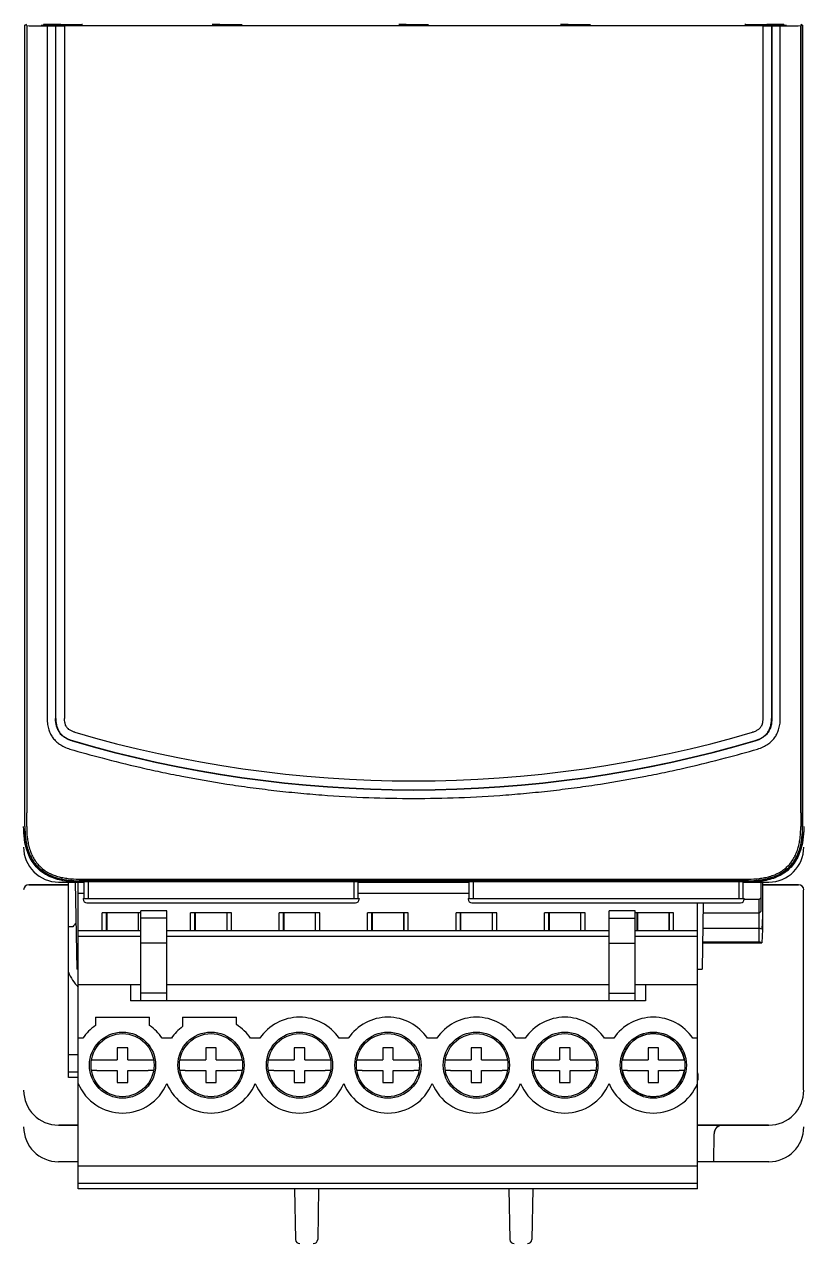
# Model space of a CAD drawing. Header units: millimetres. Extents: x 12275 to 14043, y 11466 to 13479.
# Drawn here: x 13119.4 to 13154, y 12830.9 to 12885 of the extents above; entities that cross this region are included whole.
import ezdxf

# ---------------------------------------------------------------- set-up
doc = ezdxf.new("R2010")
doc.units = ezdxf.units.MM
doc.layers.add('02___PRT_ALL_AXES', color=7, linetype='Continuous')
doc.layers.add('SURF_PART', color=7, linetype='Continuous')

msp = doc.modelspace()

# ---------------------------------------------------------------- linework, layer by layer
at = {"color": 0, "linetype": 'Continuous'}
for p, q in [((13119.41578, 12850.21666), (13119.41578, 12885.00118)), ((13119.41773, 12885.00118), (13119.41578, 12885.00118)), ((13119.41773, 12885.00118), (13119.50103, 12885.04282)), ((13119.42043, 12849.44381), (13119.42043, 12885.00258)), ((13119.50103, 12884.98243), (13119.42043, 12885.00258)), ((13119.50103, 12884.98243), (13119.50182, 12850.05861)), ((13120.25254, 12884.99582), (13120.13683, 12884.99576)), ((13120.13683, 12884.99576), (13120.13683, 12884.98578)), ((13120.13683, 12884.98578), (13121.15413, 12884.98531)), ((13121.01018, 12885.0348), (13120.25254, 12885.03411)), ((13120.25254, 12885.03411), (13120.25254, 12884.98573)), ((13120.79397, 12884.97559), (13120.78587, 12884.97357)), ((13120.79397, 12854.23795), (13120.79397, 12884.97559)), ((13120.79397, 12884.97559), (13121.18224, 12884.97559)), ((13121.01018, 12885.0348), (13121.01018, 12884.98538)), ((13121.01018, 12885.0348), (13121.97646, 12885.0348)), ((13121.28378, 12884.98402), (13152.0786, 12884.98402)), ((13128.07039, 12885.03492), (13128.73217, 12885.03492)), ((13128.73217, 12885.03492), (13129.06505, 12885.03161)), ((13136.3503, 12885.03492), (13137.01207, 12885.03492)), ((13137.01207, 12885.03492), (13137.34495, 12885.03161)), ((13143.5324, 12885.03492), (13144.19418, 12885.03492)), ((13144.19418, 12885.03492), (13144.52704, 12885.03161)), ((13151.38591, 12885.0348), (13152.35219, 12885.0348)), ((13152.18014, 12884.97559), (13152.56841, 12884.97559)), ((13152.20825, 12884.98531), (13153.22554, 12884.98578)), ((13153.10983, 12885.03411), (13152.35219, 12885.0348)), ((13152.35219, 12885.0348), (13152.35219, 12884.98538)), ((13152.56841, 12884.97559), (13152.57651, 12884.97357)), ((13152.56841, 12884.97559), (13152.56841, 12854.23795)), ((13153.10983, 12885.03411), (13153.10983, 12884.98573)), ((13153.22554, 12884.99576), (13153.10983, 12884.99582)), ((13153.22554, 12884.98578), (13153.22554, 12884.99576)), ((13153.86055, 12850.05861), (13153.86134, 12884.98243)), ((13153.86134, 12885.04282), (13153.94465, 12885.00118)), ((13153.86134, 12884.98243), (13153.94195, 12885.00258)), ((13153.94195, 12885.00258), (13153.94195, 12849.44381)), ((13153.94465, 12885.00118), (13153.94659, 12885.00118)), ((13153.94659, 12850.21666), (13153.94659, 12885.00118)), ((13120.40742, 12884.97357), (13120.40742, 12854.23795)), ((13120.40742, 12884.97357), (13120.78587, 12884.97357)), ((13120.78587, 12854.23795), (13120.78587, 12884.97357)), ((13152.18014, 12884.97357), (13121.18224, 12884.97357)), ((13152.57651, 12884.97357), (13152.95496, 12884.97357)), ((13152.57651, 12854.23795), (13152.57651, 12884.97357)), ((13152.95496, 12854.23795), (13152.95496, 12884.97357)), ((13119.41773, 12850.21666), (13119.41578, 12850.21666)), ((13119.41773, 12849.44381), (13119.41773, 12850.21666)), ((13153.94465, 12850.21666), (13153.94659, 12850.21666)), ((13153.94465, 12849.44381), (13153.94465, 12850.21666)), ((13121.81289, 12847.11693), (13121.82219, 12847.11692)), ((13121.82219, 12847.11692), (13136.68119, 12847.11789)), ((13136.68119, 12847.11789), (13151.54018, 12847.11692)), ((13119.59565, 12846.86939), (13121.34998, 12846.86939)), ((13121.34998, 12846.85617), (13119.60887, 12846.85617)), ((13120.90993, 12846.98535), (13122.05026, 12846.98535)), ((13121.3498, 12838.31839), (13121.34999, 12846.98535)), ((13121.65366, 12846.98535), (13121.72113, 12843.11985)), ((13121.79127, 12833.37321), (13121.79127, 12846.98535)), ((13151.54018, 12847.04205), (13121.82219, 12847.04205)), ((13121.82219, 12847.03935), (13151.54018, 12847.03935)), ((13121.8435, 12846.98535), (13121.93043, 12847.00695)), ((13121.93043, 12847.00695), (13151.43195, 12847.00695)), ((13122.05026, 12846.25864), (13122.05026, 12847.00695)), ((13122.24353, 12846.25864), (13122.24353, 12847.00695)), ((13134.02559, 12847.00695), (13134.02559, 12846.25864)), ((13134.21886, 12846.25864), (13134.21886, 12847.00695)), ((13134.21886, 12846.98535), (13139.14351, 12846.98535)), ((13139.14351, 12846.25864), (13139.14351, 12847.00695)), ((13139.33679, 12846.25864), (13139.33679, 12847.00695)), ((13151.11884, 12847.00695), (13151.11884, 12846.25864)), ((13151.31212, 12846.25864), (13151.31212, 12847.00695)), ((13151.31212, 12846.98535), (13152.45244, 12846.98535)), ((13151.51887, 12846.98535), (13151.43195, 12847.00695)), ((13152.11388, 12845.80879), (13152.11388, 12846.98535)), ((13152.16452, 12846.98535), (13152.16452, 12844.87479)), ((13152.16452, 12846.86939), (13153.76672, 12846.86939)), ((13153.75351, 12846.85617), (13152.16452, 12846.85617)), ((13153.98543, 12837.75995), (13153.98543, 12846.62425)), ((13121.79127, 12846.49273), (13122.05026, 12846.49273)), ((13122.0116, 12846.25864), (13134.25752, 12846.25864)), ((13122.0116, 12846.25864), (13122.0116, 12846.21998)), ((13122.16622, 12846.06536), (13134.1029, 12846.06536)), ((13134.21886, 12846.49273), (13139.14351, 12846.49273)), ((13134.25752, 12846.25864), (13134.25752, 12846.21998)), ((13139.10486, 12846.25864), (13151.35077, 12846.25864)), ((13139.10486, 12846.25864), (13139.10486, 12846.21998)), ((13139.25948, 12846.06536), (13151.19615, 12846.06536)), ((13149.28273, 12833.37321), (13149.28273, 12846.06536)), ((13149.53726, 12846.06536), (13149.48584, 12843.11985)), ((13151.35077, 12846.25864), (13151.35077, 12846.21998)), ((13152.01664, 12846.20452), (13151.35077, 12846.20452)), ((13152.10812, 12846.296), (13152.01664, 12846.20452)), ((13152.01664, 12844.33409), (13152.01664, 12846.20452)), ((13124.5667, 12845.62686), (13122.85042, 12845.62686)), ((13122.85042, 12844.83056), (13122.85042, 12845.62686)), ((13123.04369, 12844.83056), (13123.04369, 12845.62686)), ((13123.05529, 12845.62686), (13123.05529, 12844.83056)), ((13124.4546, 12845.62686), (13124.4546, 12844.83056)), ((13124.4662, 12844.83056), (13124.4662, 12845.62686)), ((13125.71862, 12845.70882), (13124.5667, 12845.70882)), ((13124.5667, 12841.7227), (13124.5667, 12845.70881)), ((13125.71862, 12841.7227), (13125.71862, 12845.70881)), ((13128.58682, 12845.62686), (13126.77777, 12845.62686)), ((13126.77777, 12844.83056), (13126.77777, 12845.62686)), ((13126.97104, 12844.83056), (13126.97104, 12845.62686)), ((13126.98264, 12845.62686), (13126.98264, 12844.83056)), ((13128.38195, 12845.62686), (13128.38195, 12844.83056)), ((13128.39355, 12844.83056), (13128.39355, 12845.62686)), ((13128.58682, 12844.83056), (13128.58682, 12845.62686)), ((13132.51417, 12845.62686), (13130.70512, 12845.62686)), ((13130.70512, 12844.83056), (13130.70512, 12845.62686)), ((13130.89839, 12844.83056), (13130.89839, 12845.62686)), ((13130.90999, 12845.62686), (13130.90999, 12844.83056)), ((13132.3093, 12845.62686), (13132.3093, 12844.83056)), ((13132.3209, 12844.83056), (13132.3209, 12845.62686)), ((13132.51417, 12844.83056), (13132.51417, 12845.62686)), ((13136.44153, 12845.62686), (13134.63247, 12845.62686)), ((13134.63247, 12844.83056), (13134.63247, 12845.62686)), ((13134.82575, 12844.83056), (13134.82575, 12845.62686)), ((13134.83735, 12845.62686), (13134.83735, 12844.83056)), ((13136.23666, 12845.62686), (13136.23666, 12844.83056)), ((13136.24825, 12844.83056), (13136.24825, 12845.62686)), ((13136.44153, 12844.83056), (13136.44153, 12845.62686)), ((13140.36888, 12845.62686), (13138.55982, 12845.62686)), ((13138.55982, 12844.83056), (13138.55982, 12845.62686)), ((13138.7531, 12844.83056), (13138.7531, 12845.62686)), ((13138.7647, 12845.62686), (13138.7647, 12844.83056)), ((13140.16401, 12845.62686), (13140.16401, 12844.83056)), ((13140.1756, 12844.83056), (13140.1756, 12845.62686)), ((13140.36888, 12844.83056), (13140.36888, 12845.62686)), ((13144.29623, 12845.62686), (13142.48717, 12845.62686)), ((13142.48717, 12844.83056), (13142.48717, 12845.62686)), ((13142.68045, 12844.83056), (13142.68045, 12845.62686)), ((13142.69205, 12845.62686), (13142.69205, 12844.83056)), ((13144.09136, 12845.62686), (13144.09136, 12844.83056)), ((13144.10295, 12844.83056), (13144.10295, 12845.62686)), ((13144.29623, 12844.83056), (13144.29623, 12845.62686)), ((13146.5073, 12845.70882), (13145.35538, 12845.70882)), ((13145.35538, 12841.7227), (13145.35538, 12845.70881)), ((13146.5073, 12841.7227), (13146.5073, 12845.70881)), ((13148.2157, 12845.62686), (13146.5073, 12845.62686)), ((13146.59992, 12844.83056), (13146.59992, 12845.62686)), ((13146.6194, 12845.62686), (13146.6194, 12844.83056)), ((13148.01871, 12845.62686), (13148.01871, 12844.83056)), ((13148.02243, 12844.83056), (13148.02243, 12845.62686)), ((13148.2157, 12844.83056), (13148.2157, 12845.62686)), ((13152.01664, 12845.6015), (13149.52916, 12845.6015)), ((13152.10812, 12845.69298), (13152.01664, 12845.6015)), ((13121.55484, 12845.00184), (13121.34994, 12845.00184)), ((13125.71862, 12845.38976), (13124.5667, 12845.38976)), ((13145.35538, 12845.38976), (13146.5073, 12845.38976)), ((13152.16452, 12845.4778), (13152.13414, 12844.89798)), ((13121.79127, 12844.83056), (13124.5667, 12844.83056)), ((13121.79127, 12844.58317), (13124.5667, 12844.58317)), ((13125.71862, 12844.83056), (13145.35538, 12844.83056)), ((13125.71862, 12844.58317), (13145.35538, 12844.58317)), ((13146.5073, 12844.83056), (13149.28273, 12844.83056)), ((13146.5073, 12844.58317), (13149.28273, 12844.58317)), ((13149.51756, 12844.93711), (13152.01664, 12844.93711)), ((13152.13414, 12844.89798), (13152.01664, 12844.93711)), ((13152.16452, 12844.87479), (13152.13414, 12844.29496)), ((13125.71862, 12844.27147), (13124.5667, 12844.27147)), ((13145.35538, 12844.27147), (13146.5073, 12844.27147)), ((13149.50635, 12844.29496), (13152.13414, 12844.29496)), ((13149.50704, 12844.33409), (13152.01664, 12844.33409)), ((13152.13414, 12844.29496), (13152.01664, 12844.33409)), ((13121.79127, 12843.11985), (13121.72113, 12843.11985)), ((13149.28273, 12843.11985), (13149.48584, 12843.11985)), ((13124.5667, 12842.41849), (13121.79127, 12842.41849)), ((13124.10284, 12842.41849), (13124.10284, 12841.7227)), ((13145.35538, 12842.41849), (13125.71862, 12842.41849)), ((13149.28273, 12842.41849), (13146.5073, 12842.41849)), ((13146.97116, 12842.41849), (13146.97116, 12841.7227)), ((13146.97116, 12841.7227), (13124.10284, 12841.7227)), ((13125.71862, 12842.059), (13124.5667, 12842.059)), ((13145.35538, 12842.059), (13146.5073, 12842.059)), ((13122.55664, 12840.98825), (13124.95325, 12840.98825)), ((13122.55664, 12840.98825), (13122.55664, 12840.61837)), ((13124.95325, 12840.61837), (13124.95325, 12840.98825)), ((13126.42214, 12840.98825), (13128.81875, 12840.98825)), ((13126.42214, 12840.98825), (13126.42214, 12840.57454)), ((13128.81875, 12840.65902), (13128.81875, 12840.98825)), ((13121.99616, 12840.05667), (13121.79127, 12840.05667)), ((13123.98687, 12839.63533), (13123.52301, 12839.63533)), ((13123.52301, 12839.63533), (13123.52301, 12839.09416)), ((13123.98687, 12839.09416), (13123.98687, 12839.63533)), ((13125.92352, 12840.05667), (13125.51372, 12840.05667)), ((13127.91422, 12839.63533), (13127.45036, 12839.63533)), ((13127.45036, 12839.63533), (13127.45036, 12839.09416)), ((13127.91422, 12839.09416), (13127.91422, 12839.63533)), ((13129.85087, 12840.05667), (13129.44107, 12840.05667)), ((13131.84158, 12839.63533), (13131.37772, 12839.63533)), ((13131.37772, 12839.63533), (13131.37772, 12839.09416)), ((13131.84158, 12839.09416), (13131.84158, 12839.63533)), ((13133.77822, 12840.05667), (13133.36842, 12840.05667)), ((13135.76893, 12839.63533), (13135.30507, 12839.63533)), ((13135.30507, 12839.63533), (13135.30507, 12839.09416)), ((13135.76893, 12839.09416), (13135.76893, 12839.63533)), ((13137.70557, 12840.05667), (13137.29578, 12840.05667)), ((13139.69628, 12839.63533), (13139.23242, 12839.63533)), ((13139.23242, 12839.63533), (13139.23242, 12839.09416)), ((13139.69628, 12839.09416), (13139.69628, 12839.63533)), ((13141.63292, 12840.05667), (13141.22313, 12840.05667)), ((13143.62363, 12839.63533), (13143.15977, 12839.63533)), ((13143.15977, 12839.63533), (13143.15977, 12839.09416)), ((13143.62363, 12839.09416), (13143.62363, 12839.63533)), ((13145.56027, 12840.05667), (13145.15048, 12840.05667)), ((13147.55098, 12839.63533), (13147.08712, 12839.63533)), ((13147.08712, 12839.63533), (13147.08712, 12839.09416)), ((13147.55098, 12839.09416), (13147.55098, 12839.63533)), ((13149.28273, 12840.05667), (13149.07783, 12840.05667)), ((13121.79127, 12839.32341), (13121.34982, 12839.32342)), ((13122.37498, 12839.09416), (13122.61034, 12839.09416)), ((13122.61084, 12839.09416), (13123.52301, 12839.09416)), ((13123.98687, 12839.09416), (13124.89905, 12839.09416)), ((13124.89955, 12839.09416), (13125.1349, 12839.09416)), ((13126.30234, 12839.09416), (13126.53769, 12839.09416)), ((13126.53819, 12839.09416), (13127.45036, 12839.09416)), ((13127.91422, 12839.09416), (13128.8264, 12839.09416)), ((13128.8269, 12839.09416), (13129.06225, 12839.09416)), ((13130.22969, 12839.09416), (13130.46504, 12839.09416)), ((13130.46554, 12839.09416), (13131.37772, 12839.09416)), ((13131.84158, 12839.09416), (13132.75375, 12839.09416)), ((13132.75425, 12839.09416), (13132.9896, 12839.09416)), ((13134.15704, 12839.09416), (13134.39239, 12839.09416)), ((13134.39289, 12839.09416), (13135.30507, 12839.09416)), ((13135.76893, 12839.09416), (13136.6811, 12839.09416)), ((13136.6816, 12839.09416), (13136.91696, 12839.09416)), ((13138.08439, 12839.09416), (13138.31975, 12839.09416)), ((13138.32024, 12839.09416), (13139.23242, 12839.09416)), ((13139.69628, 12839.09416), (13140.60845, 12839.09416)), ((13140.60895, 12839.09416), (13140.84431, 12839.09416)), ((13142.01174, 12839.09416), (13142.2471, 12839.09416)), ((13142.2476, 12839.09416), (13143.15977, 12839.09416)), ((13143.62363, 12839.09416), (13144.53581, 12839.09416)), ((13144.5363, 12839.09416), (13144.77166, 12839.09416)), ((13145.93909, 12839.09416), (13146.17445, 12839.09416)), ((13146.17495, 12839.09416), (13147.08712, 12839.09416)), ((13147.55098, 12839.09416), (13148.46316, 12839.09416)), ((13148.46366, 12839.09416), (13148.69901, 12839.09416)), ((13121.79127, 12838.55031), (13121.34981, 12838.55032)), ((13122.61034, 12838.6303), (13122.37498, 12838.6303)), ((13122.61084, 12838.6303), (13123.52301, 12838.6303)), ((13123.52301, 12838.6303), (13123.52301, 12838.08913)), ((13123.98687, 12838.6303), (13124.89905, 12838.6303)), ((13123.98687, 12838.08913), (13123.98687, 12838.6303)), ((13125.1349, 12838.6303), (13124.89955, 12838.6303)), ((13126.53769, 12838.6303), (13126.30234, 12838.6303)), ((13126.53819, 12838.6303), (13127.45036, 12838.6303)), ((13127.45036, 12838.6303), (13127.45036, 12838.08913)), ((13127.91422, 12838.6303), (13128.8264, 12838.6303)), ((13127.91422, 12838.08913), (13127.91422, 12838.6303)), ((13129.06225, 12838.6303), (13128.8269, 12838.6303)), ((13130.46504, 12838.6303), (13130.22969, 12838.6303)), ((13130.46554, 12838.6303), (13131.37772, 12838.6303)), ((13131.37772, 12838.6303), (13131.37772, 12838.08913)), ((13131.84158, 12838.6303), (13132.75375, 12838.6303)), ((13131.84158, 12838.08913), (13131.84158, 12838.6303)), ((13132.9896, 12838.6303), (13132.75425, 12838.6303)), ((13134.39239, 12838.6303), (13134.15704, 12838.6303)), ((13134.39289, 12838.6303), (13135.30507, 12838.6303)), ((13135.30507, 12838.6303), (13135.30507, 12838.08913)), ((13135.76893, 12838.6303), (13136.6811, 12838.6303)), ((13135.76893, 12838.08913), (13135.76893, 12838.6303)), ((13136.91696, 12838.6303), (13136.6816, 12838.6303)), ((13138.31975, 12838.6303), (13138.08439, 12838.6303)), ((13138.32024, 12838.6303), (13139.23242, 12838.6303)), ((13139.23242, 12838.6303), (13139.23242, 12838.08913)), ((13139.69628, 12838.6303), (13140.60845, 12838.6303)), ((13139.69628, 12838.08913), (13139.69628, 12838.6303)), ((13140.84431, 12838.6303), (13140.60895, 12838.6303)), ((13142.2471, 12838.6303), (13142.01174, 12838.6303)), ((13142.2476, 12838.6303), (13143.15977, 12838.6303)), ((13143.15977, 12838.6303), (13143.15977, 12838.08913)), ((13143.62363, 12838.6303), (13144.53581, 12838.6303)), ((13143.62363, 12838.08913), (13143.62363, 12838.6303)), ((13144.77166, 12838.6303), (13144.5363, 12838.6303)), ((13146.17445, 12838.6303), (13145.93909, 12838.6303)), ((13146.17495, 12838.6303), (13147.08712, 12838.6303)), ((13147.08712, 12838.6303), (13147.08712, 12838.08913)), ((13147.55098, 12838.6303), (13148.46316, 12838.6303)), ((13147.55098, 12838.08913), (13147.55098, 12838.6303)), ((13148.69901, 12838.6303), (13148.46366, 12838.6303)), ((13149.3085, 12838.44835), (13149.28273, 12838.53059)), ((13121.79127, 12838.31838), (13121.3498, 12838.31839)), ((13123.52301, 12838.08913), (13123.98687, 12838.08913)), ((13127.45036, 12838.08913), (13127.91422, 12838.08913)), ((13131.37772, 12838.08913), (13131.84158, 12838.08913)), ((13135.30507, 12838.08913), (13135.76893, 12838.08913)), ((13139.23242, 12838.08913), (13139.69628, 12838.08913)), ((13143.15977, 12838.08913), (13143.62363, 12838.08913)), ((13147.08712, 12838.08913), (13147.55098, 12838.08913)), ((13149.28273, 12838.16049), (13149.3085, 12838.24273)), ((13149.3085, 12838.24273), (13149.3085, 12838.44835)), ((13120.90987, 12836.2006), (13121.79127, 12836.2006)), ((13120.92309, 12836.21381), (13121.79127, 12836.21381)), ((13149.28273, 12836.21381), (13152.43928, 12836.21381)), ((13149.28273, 12836.2006), (13152.4525, 12836.2006)), ((13150.00301, 12834.57708), (13150.01383, 12835.81742)), ((13121.79127, 12834.57708), (13120.90993, 12834.57708)), ((13149.28273, 12834.37824), (13121.79127, 12834.37824)), ((13152.45244, 12834.57708), (13149.28273, 12834.57708)), ((13149.28273, 12833.60514), (13121.79127, 12833.60514)), ((13149.28273, 12833.37321), (13121.79127, 12833.37321)), ((13131.39614, 12833.37321), (13131.43524, 12831.13341)), ((13132.45709, 12833.37321), (13132.41799, 12831.13341)), ((13140.90528, 12833.37321), (13140.94438, 12831.13341)), ((13141.96623, 12833.37321), (13141.92713, 12831.13341))]:
    msp.add_line(p, q, dxfattribs=at)
for centre in [(13123.75494, 12838.86223), (13127.68229, 12838.86223), (13131.60965, 12838.86223), (13135.537, 12838.86223), (13139.46435, 12838.86223), (13143.3917, 12838.86223), (13147.31905, 12838.86223)]:
    msp.add_circle(centre, 1.39931, dxfattribs=at)
for centre, radius, start, end in [((13121.36818, 13029.51437), 144.54399, 269.2598607, 269.6191601), ((13128.09525, 12865.82209), 19.21285, 90.074142, 91.066903), ((13136.37528, 12865.81), 19.22494, 90.074454, 91.066591), ((13143.55739, 12865.80999), 19.22495, 90.074455, 91.06659), ((13151.91627, 13037.47923), 152.5092, 270.3902226, 270.7307566), ((13136.68119, 12904.93954), 53.86485, 253.657799, 286.342201), ((12992.53617, 12850.09585), 126.96566, 359.7057537, 359.9831958), ((13306.20353, 12850.16473), 152.34301, 180.0399114, 180.2711379), ((13123.95645, 12849.44051), 4.53873, 179.958279, 182.995124), ((13149.38145, 12849.4409), 4.5632, 357.210919, 0.036576), ((13120.90993, 12848.53155), 1.5462, 179.999991, 270.000011), ((13152.45244, 12848.53155), 1.5462, 269.999991, 0.000011), ((13121.22697, 12848.84864), 1.76571, 219.40001, 231.084258), ((13152.1351, 12848.84884), 1.76606, 308.978959, 320.586905), ((13151.54041, 12851.81717), 4.70025, 269.997189, 270.110643), ((13121.81928, 12851.60254), 4.5632, 267.210919, 270.036576), ((13151.54349, 12851.57807), 4.53873, 269.958279, 272.995124), ((13122.16622, 12846.21998), 0.15462, 180, 270), ((13134.1029, 12846.21998), 0.15462, 270, 0), ((13139.25948, 12846.21998), 0.15462, 180, 270), ((13151.19615, 12846.21998), 0.15462, 270, 0), ((13123.31359, 12843.80736), 2.12603, 140.25911, 145.817138), ((13123.31359, 12843.80736), 2.12603, 202.535148, 224.194509), ((13123.75494, 12838.86223), 2.12603, 124.307651, 145.818369), ((13123.75494, 12838.86223), 2.12603, 34.181631, 55.692349), ((13127.68229, 12838.86223), 2.12603, 34.181631, 57.686909), ((13131.60965, 12838.86223), 2.12603, 34.181631, 145.818369), ((13135.537, 12838.86223), 2.12603, 34.181631, 145.818369), ((13139.46435, 12838.86223), 2.12603, 34.181631, 145.818369), ((13143.3917, 12838.86223), 2.12603, 34.181631, 145.818369), ((13147.31905, 12838.86223), 2.12603, 34.181631, 145.818369), ((13127.68229, 12838.86223), 2.12603, 126.350784, 145.818369), ((13123.75494, 12838.86223), 2.12603, 202.53638, 337.46362), ((13127.68229, 12838.86223), 2.12603, 202.53638, 337.46362), ((13131.60965, 12838.86223), 2.12603, 202.53638, 337.46362), ((13135.537, 12838.86223), 2.12603, 202.53638, 337.46362), ((13139.46435, 12838.86223), 2.12603, 202.53638, 337.46362), ((13143.3917, 12838.86223), 2.12603, 202.53638, 337.46362), ((13147.31905, 12838.86223), 2.12603, 202.53638, 337.46362), ((13120.90993, 12837.7468), 1.5462, 180, 270), ((13152.45244, 12837.7468), 1.5462, 270, 0), ((13120.90993, 12836.12329), 1.5462, 180, 270), ((13150.40032, 12835.81405), 0.38654, 89.9935, 179.499943), ((13150.40037, 12835.81405), 0.38655, 112.375673, 179.5), ((13152.45244, 12836.12329), 1.5462, 270, 0), ((13131.62849, 12831.13679), 0.19328, 181, 270), ((13132.22475, 12831.13679), 0.19328, 270, 359), ((13141.13762, 12831.13679), 0.19328, 181, 270), ((13141.73389, 12831.13679), 0.19328, 270, 359)]:
    msp.add_arc(centre, radius, start, end, dxfattribs=at)
for centre, major_axis, ratio, start_param, end_param in [((13121.79514, 12884.98908), (0.7731, 0), 0.00872687, -2.54836218, -2.29353057), ((13121.97651, 12884.8415), (-0.12551, 0.14705), 0.99973679, -0.70638686, 0.02520894), ((13151.38586, 12884.8415), (0.12551, 0.14705), 0.99973679, -0.02520894, 0.70638686), ((13151.56724, 12884.98908), (0.7731, 0), 0.00872687, -0.84806208, -0.59323047), ((13119.59567, 12846.63745), (0.16401, -0.16401), 0.99992385, 2.35623257, 3.92695274), ((13153.7667, 12846.63745), (0.16401, 0.16401), 0.99992385, -0.78536009, 0.78536009), ((13152.1078, 12846.41181), (0, 0.11597), 0.05240778, -3.08923278, -1.57079633), ((13152.1078, 12845.80879), (0, 0.11597), 0.05240778, -3.08923278, -1.57079633)]:
    msp.add_ellipse(centre, major_axis=major_axis, ratio=ratio, start_param=start_param, end_param=end_param, dxfattribs=at)
for points, knots in [([(13120.40742, 12854.23795), (13120.40742, 12854.1485), (13120.41932, 12853.9809), (13120.47439, 12853.74963), (13120.55446, 12853.55117), (13120.66095, 12853.37929), (13120.79519, 12853.2274), (13120.96357, 12853.09279), (13121.17196, 12852.97281), (13121.33147, 12852.91329), (13121.41856, 12852.88776)], [0, 0, 0, 0, 0.14713837, 0.27497128, 0.38961101, 0.4976604, 0.60597195, 0.72142811, 0.85071943, 1, 1, 1, 1]), ([(13121.52504, 12853.25092), (13121.4715, 12853.26662), (13121.36592, 12853.30363), (13121.21611, 12853.37952), (13121.08045, 12853.47898), (13120.96622, 12853.60272), (13120.87962, 12853.74716), (13120.82235, 12853.90531), (13120.79168, 12854.07043), (13120.78587, 12854.18215), (13120.78587, 12854.23795)], [0, 0, 0, 0, 0.12505536, 0.25008124, 0.37506067, 0.49999984, 0.62493895, 0.74991836, 0.8749444, 1, 1, 1, 1]), ([(13152.57651, 12854.23795), (13152.57651, 12854.18215), (13152.57069, 12854.07043), (13152.54002, 12853.90531), (13152.48276, 12853.74716), (13152.39616, 12853.60272), (13152.28192, 12853.47898), (13152.14627, 12853.37952), (13151.99645, 12853.30363), (13151.89088, 12853.26662), (13151.83733, 12853.25092)], [0, 0, 0, 0, 0.12505536, 0.25008123, 0.37506066, 0.49999984, 0.62493895, 0.74991836, 0.8749444, 1, 1, 1, 1]), ([(13151.94382, 12852.88776), (13152.0309, 12852.91329), (13152.19041, 12852.97281), (13152.3988, 12853.09279), (13152.56718, 12853.2274), (13152.70142, 12853.37929), (13152.80792, 12853.55117), (13152.88799, 12853.74963), (13152.94305, 12853.9809), (13152.95496, 12854.1485), (13152.95496, 12854.23795)], [0, 0, 0, 0, 0.14928057, 0.27857189, 0.39402805, 0.5023396, 0.610389, 0.72502872, 0.85286163, 1, 1, 1, 1]), ([(13121.25108, 12853.90198), (13121.26215, 12853.88112), (13121.28676, 12853.84282), (13121.31657, 12853.80843), (13121.33343, 12853.79197)], [0, 0, 0, 0, 0.50052756, 1, 1, 1, 1]), ([(13152.02883, 12853.79187), (13152.04574, 12853.80836), (13152.07556, 12853.84275), (13152.10017, 12853.88103), (13152.11122, 12853.90185)], [0, 0, 0, 0, 0.50053647, 1, 1, 1, 1]), ([(13121.41856, 12852.88776), (13121.89258, 12852.74876), (13122.92151, 12852.46247), (13124.26052, 12852.13154), (13125.44147, 12851.87091), (13126.72922, 12851.6101), (13128.06173, 12851.37758), (13129.42907, 12851.18002), (13130.47904, 12851.04896), (13131.53592, 12850.93758), (13132.93692, 12850.81747), (13134.65193, 12850.722), (13136.01504, 12850.69623), (13136.68119, 12850.69623)], [0, 0, 0, 0, 0.09578954, 0.20707225, 0.2674141, 0.33029026, 0.46184202, 0.52963429, 0.5981737, 0.66701072, 0.7356965, 0.87082537, 1, 1, 1, 1]), ([(13136.68119, 12850.69623), (13137.34734, 12850.69623), (13138.71045, 12850.722), (13140.42545, 12850.81747), (13141.82646, 12850.93758), (13142.88333, 12851.04896), (13143.9333, 12851.18002), (13145.30064, 12851.37758), (13146.63315, 12851.6101), (13147.9209, 12851.87091), (13149.10186, 12852.13154), (13150.44087, 12852.46247), (13151.46979, 12852.74876), (13151.94382, 12852.88776)], [0, 0, 0, 0, 0.12917463, 0.2643035, 0.33298928, 0.4018263, 0.47036571, 0.53815798, 0.66970974, 0.7325859, 0.79292775, 0.90421046, 1, 1, 1, 1]), ([(13119.42212, 12848.74446), (13119.41221, 12848.79885), (13119.37637, 12849.03029), (13119.36373, 12849.26499), (13119.36373, 12849.44381)], [0, 0, 0, 0, 0.23616755, 1, 1, 1, 1]), ([(13119.42043, 12849.44381), (13119.42043, 12849.28135), (13119.43254, 12849.03716), (13119.4819, 12848.71569), (13119.53843, 12848.47824), (13119.61755, 12848.24723), (13119.72221, 12848.02649), (13119.85439, 12847.82088), (13120.01424, 12847.63586), (13120.19926, 12847.47601), (13120.40487, 12847.34383), (13120.62561, 12847.23917), (13120.85662, 12847.16005), (13121.09407, 12847.10352), (13121.41554, 12847.05416), (13121.65973, 12847.04205), (13121.82219, 12847.04205)], [0, 0, 0, 0, 0.12499077, 0.18750922, 0.25002282, 0.31252924, 0.37502721, 0.43751652, 0.5, 0.56248348, 0.62497279, 0.68747076, 0.74997718, 0.81249077, 0.87500923, 1, 1, 1, 1]), ([(13119.50016, 12849.44381), (13119.49944, 12849.28744), (13119.50999, 12849.05217), (13119.55564, 12848.74199), (13119.60857, 12848.51224), (13119.68324, 12848.2883), (13119.78273, 12848.07393), (13119.90911, 12847.87394), (13120.0628, 12847.69388), (13120.24137, 12847.53839), (13120.44029, 12847.41007), (13120.65404, 12847.30862), (13120.87778, 12847.23205), (13121.10775, 12847.1773), (13121.41907, 12847.12933), (13121.65554, 12847.11724), (13121.81289, 12847.11693)], [0, 0, 0, 0, 0.12439392, 0.1867746, 0.24921592, 0.31170258, 0.37422178, 0.43676018, 0.49930871, 0.56186689, 0.62443841, 0.68702272, 0.74961739, 0.81221994, 0.87482787, 1, 1, 1, 1]), ([(13151.54018, 12847.04205), (13151.70265, 12847.04205), (13151.94683, 12847.05416), (13152.2683, 12847.10352), (13152.50576, 12847.16005), (13152.73676, 12847.23917), (13152.95751, 12847.34383), (13153.16311, 12847.47601), (13153.34813, 12847.63586), (13153.50799, 12847.82088), (13153.64016, 12848.02649), (13153.74482, 12848.24723), (13153.82394, 12848.47824), (13153.88048, 12848.71569), (13153.92983, 12849.03716), (13153.94195, 12849.28135), (13153.94195, 12849.44381)], [0, 0, 0, 0, 0.12499077, 0.18750922, 0.25002282, 0.31252924, 0.37502721, 0.43751652, 0.5, 0.56248348, 0.62497279, 0.68747076, 0.74997718, 0.81249077, 0.87500923, 1, 1, 1, 1]), ([(13151.54949, 12847.11693), (13151.70684, 12847.11724), (13151.94331, 12847.12933), (13152.25463, 12847.1773), (13152.4846, 12847.23205), (13152.70834, 12847.30863), (13152.92208, 12847.41007), (13153.121, 12847.53839), (13153.29957, 12847.69389), (13153.45327, 12847.87395), (13153.57964, 12848.07393), (13153.67914, 12848.2883), (13153.7538, 12848.51224), (13153.80673, 12848.74199), (13153.85238, 12849.05217), (13153.86294, 12849.28744), (13153.86222, 12849.44381)], [0, 0, 0, 0, 0.12517213, 0.18778007, 0.25038262, 0.31297729, 0.37556161, 0.43813313, 0.50069131, 0.56323984, 0.62577824, 0.68829745, 0.75078411, 0.81322542, 0.87560608, 1, 1, 1, 1]), ([(13153.99864, 12849.44381), (13153.99864, 12849.38061), (13153.99404, 12849.14209), (13153.96999, 12848.90359), (13153.93781, 12848.73117)], [0, 0, 0, 0, 0.26489359, 1, 1, 1, 1]), ([(13121.10955, 12847.04619), (13120.88912, 12847.08734), (13120.47453, 12847.21144), (13119.94794, 12847.57792), (13119.58462, 12848.10735), (13119.46242, 12848.52327), (13119.42212, 12848.74446)], [0, 0, 0, 0, 0.26259625, 0.49953008, 0.7367176, 1, 1, 1, 1]), ([(13121.59724, 12847.04475), (13121.4542, 12847.05181), (13121.16849, 12847.08033), (13120.74912, 12847.18073), (13120.35381, 12847.35625), (13120.00895, 12847.61947), (13119.74256, 12847.96193), (13119.56403, 12848.35594), (13119.46123, 12848.77476), (13119.43151, 12849.06034), (13119.42392, 12849.20335)], [0, 0, 0, 0, 0.12506174, 0.25009062, 0.37507242, 0.50000611, 0.62493921, 0.74991615, 0.87494189, 1, 1, 1, 1]), ([(13153.93924, 12849.21886), (13153.93218, 12849.07582), (13153.90367, 12848.79011), (13153.80327, 12848.37074), (13153.62774, 12847.97543), (13153.36453, 12847.63057), (13153.02206, 12847.36418), (13152.62805, 12847.18565), (13152.20924, 12847.08285), (13151.92365, 12847.05313), (13151.78064, 12847.04554)], [0, 0, 0, 0, 0.12506174, 0.25009062, 0.37507242, 0.50000611, 0.62493921, 0.74991615, 0.87494189, 1, 1, 1, 1]), ([(13153.93781, 12848.73117), (13153.89666, 12848.51074), (13153.77255, 12848.09615), (13153.40607, 12847.56956), (13152.87664, 12847.20624), (13152.46072, 12847.08404), (13152.23953, 12847.04374)], [0, 0, 0, 0, 0.26259625, 0.49953008, 0.7367176, 1, 1, 1, 1]), ([(13121.82219, 12846.98535), (13121.75899, 12846.98535), (13121.52047, 12846.98995), (13121.28197, 12847.014), (13121.10955, 12847.04619)], [0, 0, 0, 0, 0.26489359, 1, 1, 1, 1]), ([(13152.23953, 12847.04374), (13152.18514, 12847.03383), (13151.95371, 12846.99799), (13151.719, 12846.98535), (13151.54018, 12846.98535)], [0, 0, 0, 0, 0.23616755, 1, 1, 1, 1])]:
    msp.add_open_spline(points, degree=3, knots=knots, dxfattribs=at)
at = {"layer": '02___PRT_ALL_AXES', "color": 0, "linetype": 'Continuous'}
for centre in [(13123.75494, 12838.86223), (13127.68229, 12838.86223), (13131.60965, 12838.86223), (13135.537, 12838.86223), (13139.46435, 12838.86223), (13143.3917, 12838.86223), (13147.31905, 12838.86223)]:
    msp.add_circle(centre, 1.46889, dxfattribs=at)
for start, end in [(9.540561, 170.459439), (189.540561, 350.459439)]:
    msp.add_arc((13147.31905, 12838.86223), 1.39931, start, end, dxfattribs=at)
at = {"layer": 'SURF_PART', "color": 0, "linetype": 'Continuous'}
for p, q in [((13120.78047, 12884.97357), (13120.79006, 12884.97596)), ((13121.18224, 12884.97357), (13121.19183, 12884.97596)), ((13152.18014, 12884.97357), (13152.17055, 12884.97596)), ((13152.5819, 12884.97357), (13152.57231, 12884.97596)), ((13120.78047, 12884.97357), (13120.78047, 12854.23795)), ((13121.18224, 12884.97357), (13121.18224, 12854.23795)), ((13152.18014, 12884.97357), (13152.18014, 12854.23795)), ((13152.5819, 12884.97357), (13152.5819, 12854.23795)), ((13121.22824, 12853.95213), (13121.20125, 12854.04377)), ((13121.25108, 12853.90198), (13121.22824, 12853.95213)), ((13121.37479, 12853.75618), (13121.33343, 12853.79197)), ((13121.45554, 12853.70418), (13121.37479, 12853.75618)), ((13151.98713, 12853.75584), (13151.90679, 12853.70415)), ((13152.02883, 12853.79187), (13151.98713, 12853.75584)), ((13152.13393, 12853.9516), (13152.11122, 12853.90185)), ((13152.16111, 12854.04372), (13152.13393, 12853.9516))]:
    msp.add_line(p, q, dxfattribs=at)
for centre, radius, start, end in [((13121.64675, 12854.11236), 0.44812, 207.999697, 225.638894), ((13136.68119, 12904.93954), 53.46848, 253.657799, 286.342201), ((13151.71562, 12854.11236), 0.44812, 314.341766, 331.980902), ((13136.68119, 12904.93954), 53.87025, 253.657799, 286.342201), ((13136.68119, 12904.93954), 53.85675, 253.657799, 286.342201)]:
    msp.add_arc(centre, radius, start, end, dxfattribs=at)
for points, knots in [([(13121.52352, 12853.24574), (13121.41613, 12853.27723), (13121.25818, 12853.34189), (13121.07671, 12853.47507), (13120.96187, 12853.59946), (13120.87481, 12853.74466), (13120.79808, 12853.95627), (13120.78047, 12854.12603), (13120.78047, 12854.23795)], [0, 0, 0, 0, 0.24980592, 0.37492287, 0.49999984, 0.62507676, 0.75019368, 1, 1, 1, 1]), ([(13120.79397, 12854.23795), (13120.79397, 12854.17701), (13120.80067, 12854.05958), (13120.83451, 12853.89214), (13120.89202, 12853.74149), (13120.9734, 12853.60809), (13121.07851, 12853.49247), (13121.20689, 12853.3949), (13121.35804, 12853.31531), (13121.46884, 12853.27584), (13121.52732, 12853.25869)], [0, 0, 0, 0, 0.13765128, 0.26477333, 0.38436197, 0.5, 0.61563803, 0.73522667, 0.86234872, 1, 1, 1, 1]), ([(13121.20125, 12854.04377), (13121.19818, 12854.058), (13121.18637, 12854.12206), (13121.18224, 12854.1874), (13121.18224, 12854.23795)], [0, 0, 0, 0, 0.22360897, 1, 1, 1, 1]), ([(13151.83505, 12853.25869), (13151.89354, 12853.27584), (13152.00433, 12853.31531), (13152.15548, 12853.3949), (13152.28387, 12853.49247), (13152.38898, 12853.60809), (13152.47036, 12853.74149), (13152.52786, 12853.89214), (13152.5617, 12854.05958), (13152.56841, 12854.17701), (13152.56841, 12854.23795)], [0, 0, 0, 0, 0.13765128, 0.26477333, 0.38436197, 0.5, 0.61563803, 0.73522667, 0.86234872, 1, 1, 1, 1]), ([(13152.5819, 12854.23795), (13152.5819, 12854.12603), (13152.56429, 12853.95627), (13152.48756, 12853.74466), (13152.4005, 12853.59946), (13152.28566, 12853.47507), (13152.1042, 12853.34189), (13151.94625, 12853.27723), (13151.83885, 12853.24574)], [0, 0, 0, 0, 0.24980592, 0.37492286, 0.49999984, 0.62507676, 0.75019368, 1, 1, 1, 1]), ([(13152.18014, 12854.23795), (13152.18014, 12854.21985), (13152.17863, 12854.15476), (13152.17104, 12854.08968), (13152.16111, 12854.04372)], [0, 0, 0, 0, 0.27790121, 1, 1, 1, 1]), ([(13121.63657, 12853.63127), (13121.6192, 12853.63636), (13121.55716, 12853.65612), (13121.49685, 12853.68172), (13121.45554, 12853.70418)], [0, 0, 0, 0, 0.27790111, 1, 1, 1, 1]), ([(13151.90679, 12853.70415), (13151.894, 12853.6972), (13151.83585, 12853.66785), (13151.77431, 12853.64549), (13151.7258, 12853.63127)], [0, 0, 0, 0, 0.22360902, 1, 1, 1, 1])]:
    msp.add_open_spline(points, degree=3, knots=knots, dxfattribs=at)

doc.saveas('drawing.dxf')
